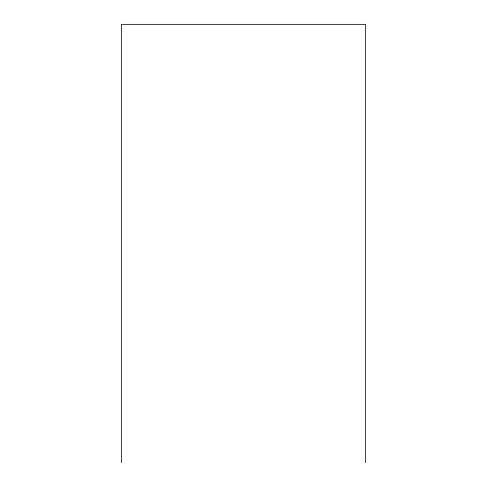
<?xml version="1.0" encoding="UTF-8"?>
<svg xmlns="http://www.w3.org/2000/svg" width="487" height="487" viewBox="0 0 487 487"><rect width="100%" height="100%" fill="white"/><g stroke="black" fill="none" stroke-linecap="round" stroke-linejoin="round"><path stroke-width="0.73" d="M365.548 462.65L365.548 24.35L121.452 24.35L121.452 462.65"/></g></svg>
